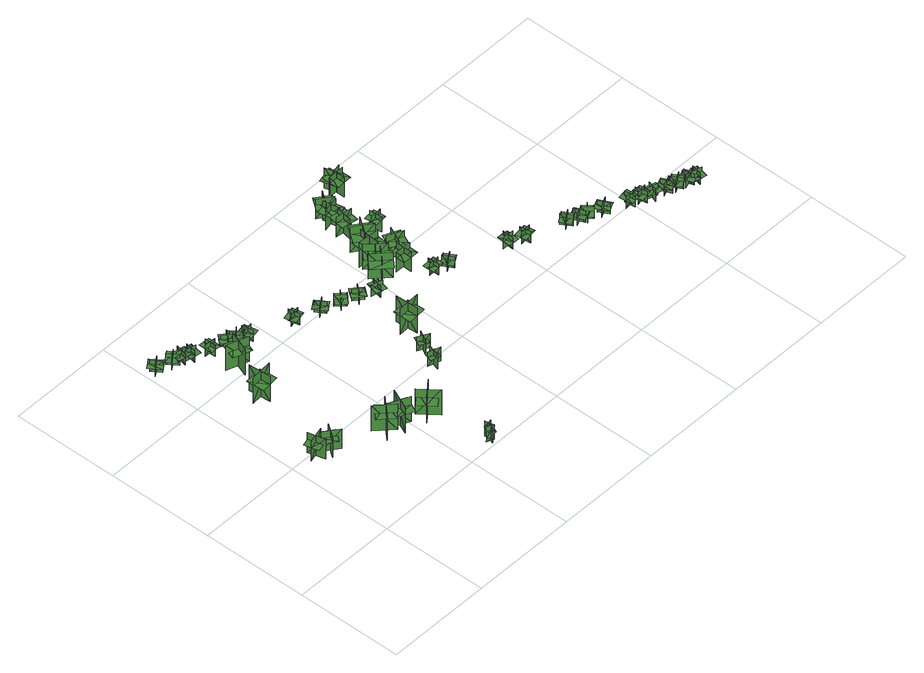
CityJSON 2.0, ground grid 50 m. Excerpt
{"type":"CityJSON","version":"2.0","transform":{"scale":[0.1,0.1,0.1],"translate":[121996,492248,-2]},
"CityObjects":{
"tree1":{"type":"SolitaryVegetationObject","geometry":[{"type":"MultiSurface","lod":"1","boundaries":[[[0,1,2]],[[0,2,3]],[[4,5,6]],[[4,6,7]],[[8,9,10]],[[8,10,11]],[[8,11,12]],[[8,12,13]]]}]},
"tree2":{"type":"SolitaryVegetationObject","geometry":[{"type":"MultiSurface","lod":"1","boundaries":[[[14,15,16]],[[14,16,17]],[[18,19,20]],[[18,20,21]],[[22,23,24]],[[22,24,25]],[[22,25,26]],[[22,26,27]]]}]},
"tree3":{"type":"SolitaryVegetationObject","geometry":[{"type":"MultiSurface","lod":"1","boundaries":[[[28,29,30]],[[28,30,31]],[[32,33,34]],[[32,34,35]],[[36,37,38]],[[36,38,39]],[[36,39,40]],[[36,40,41]]]}]},
"tree4":{"type":"SolitaryVegetationObject","geometry":[{"type":"MultiSurface","lod":"1","boundaries":[[[42,43,44]],[[42,44,45]],[[46,47,48]],[[46,48,49]],[[50,51,52]],[[50,52,53]],[[50,53,54]],[[50,54,55]]]}]},
"tree5":{"type":"SolitaryVegetationObject","geometry":[{"type":"MultiSurface","lod":"1","boundaries":[[[56,57,58]],[[56,58,59]],[[60,61,62]],[[60,62,63]],[[64,65,66]],[[64,66,67]],[[64,67,68]],[[64,68,69]]]}]},
"tree6":{"type":"SolitaryVegetationObject","geometry":[{"type":"MultiSurface","lod":"1","boundaries":[[[70,71,72]],[[70,72,73]],[[74,75,76]],[[74,76,77]],[[78,79,80]],[[78,80,81]],[[78,81,82]],[[78,82,83]]]}]},
"tree7":{"type":"SolitaryVegetationObject","geometry":[{"type":"MultiSurface","lod":"1","boundaries":[[[84,85,86]],[[84,86,87]],[[88,89,90]],[[88,90,91]],[[92,93,94]],[[92,94,95]],[[92,95,96]],[[92,96,97]]]}]},
"tree8":{"type":"SolitaryVegetationObject","geometry":[{"type":"MultiSurface","lod":"1","boundaries":[[[98,99,100]],[[98,100,101]],[[102,103,104]],[[102,104,105]],[[106,107,108]],[[106,108,109]],[[106,109,110]],[[106,110,111]]]}]},
"tree9":{"type":"SolitaryVegetationObject","geometry":[{"type":"MultiSurface","lod":"1","boundaries":[[[112,113,114]],[[112,114,115]],[[116,117,118]],[[116,118,119]],[[120,121,122]],[[120,122,123]],[[120,123,124]],[[120,124,125]]]}]},
"tree10":{"type":"SolitaryVegetationObject","geometry":[{"type":"MultiSurface","lod":"1","boundaries":[[[126,127,128]],[[126,128,129]],[[130,131,132]],[[130,132,133]],[[134,135,136]],[[134,136,137]],[[134,137,138]],[[134,138,139]]]}]},
"tree11":{"type":"SolitaryVegetationObject","geometry":[{"type":"MultiSurface","lod":"1","boundaries":[[[140,141,142]],[[140,142,143]],[[144,145,146]],[[144,146,147]],[[148,149,150]],[[148,150,151]],[[148,151,152]],[[148,152,153]]]}]},
"tree12":{"type":"SolitaryVegetationObject","geometry":[{"type":"MultiSurface","lod":"1","boundaries":[[[154,155,156]],[[154,156,157]],[[158,159,160]],[[158,160,161]],[[162,163,159]],[[162,159,158]],[[164,165,155]],[[164,155,154]],[[166,167,168]],[[166,168,169]],[[170,171,172]],[[170,172,173]]]}]},
"tree13":{"type":"SolitaryVegetationObject","geometry":[{"type":"MultiSurface","lod":"1","boundaries":[[[174,175,176]],[[174,176,177]],[[178,179,180]],[[178,180,181]],[[182,183,179]],[[182,179,178]],[[184,185,175]],[[184,175,174]],[[186,187,188]],[[186,188,189]],[[190,191,192]],[[190,192,193]]]}]},
"tree14":{"type":"SolitaryVegetationObject","geometry":[{"type":"MultiSurface","lod":"1","boundaries":[[[194,195,196]],[[194,196,197]],[[198,199,200]],[[198,200,201]],[[202,203,204]],[[202,204,205]],[[202,205,206]],[[202,206,207]]]}]},
"tree15":{"type":"SolitaryVegetationObject","geometry":[{"type":"MultiSurface","lod":"1","boundaries":[[[208,209,210]],[[208,210,211]],[[212,213,214]],[[212,214,215]],[[216,217,218]],[[216,218,219]],[[216,219,220]],[[216,220,221]]]}]},
"tree16":{"type":"SolitaryVegetationObject","geometry":[{"type":"MultiSurface","lod":"1","boundaries":[[[222,223,224]],[[222,224,225]],[[226,227,228]],[[226,228,229]],[[230,231,232]],[[230,232,233]],[[230,233,234]],[[230,234,235]]]}]},
"tree17":{"type":"SolitaryVegetationObject","geometry":[{"type":"MultiSurface","lod":"1","boundaries":[[[236,237,238]],[[236,238,239]],[[240,241,242]],[[240,242,243]],[[244,245,246]],[[244,246,247]],[[244,247,248]],[[244,248,249]]]}]},
"tree18":{"type":"SolitaryVegetationObject","geometry":[{"type":"MultiSurface","lod":"1","boundaries":[[[250,251,252]],[[250,252,253]],[[254,255,256]],[[254,256,257]],[[258,259,260]],[[258,260,261]],[[258,261,262]],[[258,262,263]]]}]},
"tree19":{"type":"SolitaryVegetationObject","geometry":[{"type":"MultiSurface","lod":"1","boundaries":[[[264,265,266]],[[264,266,267]],[[268,269,270]],[[268,270,271]],[[272,273,274]],[[272,274,275]],[[272,275,276]],[[272,276,277]]]}]},
"tree20":{"type":"SolitaryVegetationObject","geometry":[{"type":"MultiSurface","lod":"1","boundaries":[[[278,279,280]],[[278,280,281]],[[282,283,284]],[[282,284,285]],[[286,287,288]],[[286,288,289]],[[286,289,290]],[[286,290,291]]]}]},
"tree21":{"type":"SolitaryVegetationObject","geometry":[{"type":"MultiSurface","lod":"1","boundaries":[[[292,293,294]],[[292,294,295]],[[296,297,298]],[[296,298,299]],[[300,301,302]],[[300,302,303]],[[300,303,304]],[[300,304,305]]]}]},
"tree22":{"type":"SolitaryVegetationObject","geometry":[{"type":"MultiSurface","lod":"1","boundaries":[[[306,307,308]],[[306,308,309]],[[310,311,312]],[[310,312,313]],[[314,315,316]],[[314,316,317]],[[314,317,318]],[[314,318,319]]]}]},
"tree23":{"type":"SolitaryVegetationObject","geometry":[{"type":"MultiSurface","lod":"1","boundaries":[[[320,321,322]],[[320,322,323]],[[324,325,326]],[[324,326,327]],[[328,329,330]],[[328,330,331]],[[328,331,332]],[[328,332,333]]]}]},
"tree24":{"type":"SolitaryVegetationObject","geometry":[{"type":"MultiSurface","lod":"1","boundaries":[[[334,335,336]],[[334,336,337]],[[338,339,340]],[[338,340,341]],[[342,343,344]],[[342,344,345]],[[342,345,346]],[[342,346,347]]]}]},
"tree25":{"type":"SolitaryVegetationObject","geometry":[{"type":"MultiSurface","lod":"1","boundaries":[[[348,349,350]],[[348,350,351]],[[352,353,354]],[[352,354,355]],[[356,357,358]],[[356,358,359]],[[356,359,360]],[[356,360,361]]]}]},
"tree26":{"type":"SolitaryVegetationObject","geometry":[{"type":"MultiSurface","lod":"1","boundaries":[[[362,363,364]],[[362,364,365]],[[366,367,368]],[[366,368,369]],[[370,371,372]],[[370,372,373]],[[370,373,374]],[[370,374,375]]]}]},
"tree27":{"type":"SolitaryVegetationObject","geometry":[{"type":"MultiSurface","lod":"1","boundaries":[[[376,377,378]],[[376,378,379]],[[380,381,382]],[[380,382,383]],[[384,385,386]],[[384,386,387]],[[384,387,388]],[[384,388,389]]]}]},
"tree28":{"type":"SolitaryVegetationObject","geometry":[{"type":"MultiSurface","lod":"1","boundaries":[[[390,391,392]],[[390,392,393]],[[394,395,396]],[[394,396,397]],[[398,399,400]],[[398,400,401]],[[398,401,402]],[[398,402,403]]]}]},
"tree29":{"type":"SolitaryVegetationObject","geometry":[{"type":"MultiSurface","lod":"1","boundaries":[[[404,405,406]],[[404,406,407]],[[408,409,410]],[[408,410,411]],[[412,413,414]],[[412,414,415]],[[412,415,416]],[[412,416,417]]]}]},
"tree30":{"type":"SolitaryVegetationObject","geometry":[{"type":"MultiSurface","lod":"1","boundaries":[[[418,419,420]],[[418,420,421]],[[422,423,424]],[[422,424,425]],[[426,427,428]],[[426,428,429]],[[426,429,430]],[[426,430,431]]]}]},
"tree31":{"type":"SolitaryVegetationObject","geometry":[{"type":"MultiSurface","lod":"1","boundaries":[[[432,433,434]],[[432,434,435]],[[436,437,438]],[[436,438,439]],[[440,441,442]],[[440,442,443]],[[440,443,444]],[[440,444,445]]]}]},
"tree32":{"type":"SolitaryVegetationObject","geometry":[{"type":"MultiSurface","lod":"1","boundaries":[[[446,447,448]],[[446,448,449]],[[450,451,452]],[[450,452,453]],[[454,455,456]],[[454,456,457]],[[454,457,458]],[[454,458,459]]]}]},
"tree33":{"type":"SolitaryVegetationObject","geometry":[{"type":"MultiSurface","lod":"1","boundaries":[[[460,461,462]],[[460,462,463]],[[464,465,466]],[[464,466,467]],[[468,469,470]],[[468,470,471]],[[468,471,472]],[[468,472,473]]]}]},
"tree34":{"type":"SolitaryVegetationObject","geometry":[{"type":"MultiSurface","lod":"1","boundaries":[[[474,475,476]],[[474,476,477]],[[478,479,480]],[[478,480,481]],[[482,483,484]],[[482,484,485]],[[482,485,486]],[[482,486,487]]]}]},
"tree35":{"type":"SolitaryVegetationObject","geometry":[{"type":"MultiSurface","lod":"1","boundaries":[[[488,489,490]],[[488,490,491]],[[492,493,494]],[[492,494,495]],[[496,497,498]],[[496,498,499]],[[496,499,500]],[[496,500,501]]]}]},
"tree36":{"type":"SolitaryVegetationObject","geometry":[{"type":"MultiSurface","lod":"1","boundaries":[[[502,503,504]],[[502,504,505]],[[506,507,508]],[[506,508,509]],[[510,511,512]],[[510,512,513]],[[510,513,514]],[[510,514,515]]]}]},
"tree37":{"type":"SolitaryVegetationObject","geometry":[{"type":"MultiSurface","lod":"1","boundaries":[[[516,517,518]],[[516,518,519]],[[520,521,522]],[[520,522,523]],[[524,525,526]],[[524,526,527]],[[524,527,528]],[[524,528,529]]]}]},
"tree38":{"type":"SolitaryVegetationObject","geometry":[{"type":"MultiSurface","lod":"1","boundaries":[[[530,531,532]],[[530,532,533]],[[534,535,536]],[[534,536,537]],[[538,539,540]],[[538,540,541]],[[538,541,542]],[[538,542,543]]]}]},
"tree39":{"type":"SolitaryVegetationObject","geometry":[{"type":"MultiSurface","lod":"1","boundaries":[[[544,545,546]],[[544,546,547]],[[548,549,550]],[[548,550,551]],[[552,553,554]],[[552,554,555]],[[552,553,556]],[[552,556,557]]]}]},
"tree40":{"type":"SolitaryVegetationObject","geometry":[{"type":"MultiSurface","lod":"1","boundaries":[[[558,559,560]],[[558,560,561]],[[562,563,564]],[[562,564,565]],[[566,567,568]],[[566,568,569]],[[566,569,570]],[[566,570,571]]]}]},
"tree41":{"type":"SolitaryVegetationObject","geometry":[{"type":"MultiSurface","lod":"1","boundaries":[[[572,573,574]],[[572,574,575]],[[576,577,578]],[[576,578,579]],[[580,581,582]],[[580,582,583]],[[580,583,584]],[[580,584,585]]]}]},
"tree42":{"type":"SolitaryVegetationObject","geometry":[{"type":"MultiSurface","lod":"1","boundaries":[[[586,587,588]],[[586,588,589]],[[590,591,592]],[[590,592,593]],[[594,595,596]],[[594,596,597]],[[594,597,598]],[[594,598,599]]]}]},
"tree43":{"type":"SolitaryVegetationObject","geometry":[{"type":"MultiSurface","lod":"1","boundaries":[[[600,601,602]],[[600,602,603]],[[604,605,606]],[[604,606,607]],[[608,609,610]],[[608,610,611]],[[608,611,612]],[[608,612,613]]]}]},
"tree44":{"type":"SolitaryVegetationObject","geometry":[{"type":"MultiSurface","lod":"1","boundaries":[[[614,615,616]],[[614,616,617]],[[618,619,620]],[[618,620,621]],[[622,623,624]],[[622,624,625]],[[622,625,626]],[[622,626,627]]]}]},
"tree45":{"type":"SolitaryVegetationObject","geometry":[{"type":"MultiSurface","lod":"1","boundaries":[[[628,629,630]],[[628,630,631]],[[632,633,634]],[[632,634,635]],[[636,637,638]],[[636,638,639]],[[636,639,640]],[[636,640,641]]]}]},
"tree46":{"type":"SolitaryVegetationObject","geometry":[{"type":"MultiSurface","lod":"1","boundaries":[[[642,643,644]],[[642,644,645]],[[646,647,648]],[[646,648,649]],[[650,651,652]],[[650,652,653]],[[650,653,654]],[[650,654,655]]]}]},
"tree47":{"type":"SolitaryVegetationObject","geometry":[{"type":"MultiSurface","lod":"1","boundaries":[[[656,657,658]],[[656,658,659]],[[660,661,662]],[[660,662,663]],[[664,665,666]],[[664,666,667]],[[664,667,668]],[[664,668,669]]]}]},
"tree48":{"type":"SolitaryVegetationObject","geometry":[{"type":"MultiSurface","lod":"1","boundaries":[[[670,671,672]],[[670,672,673]],[[674,675,676]],[[674,676,677]],[[678,679,680]],[[678,680,681]],[[678,681,682]],[[678,682,683]]]}]},
"tree49":{"type":"SolitaryVegetationObject","geometry":[{"type":"MultiSurface","lod":"1","boundaries":[[[684,685,686]],[[684,686,687]],[[688,689,690]],[[688,690,691]],[[692,693,694]],[[692,694,695]],[[692,695,696]],[[692,696,697]]]}]},
"tree50":{"type":"SolitaryVegetationObject","geometry":[{"type":"MultiSurface","lod":"1","boundaries":[[[698,699,700]],[[698,700,701]],[[702,703,704]],[[702,704,705]],[[706,707,708]],[[706,708,709]],[[706,709,710]],[[706,710,711]]]}]},
"tree51":{"type":"SolitaryVegetationObject","geometry":[{"type":"MultiSurface","lod":"1","boundaries":[[[712,713,714]],[[712,714,715]],[[716,717,718]],[[716,718,719]],[[720,721,722]],[[720,722,723]],[[720,723,724]],[[720,724,725]]]}]},
"tree52":{"type":"SolitaryVegetationObject","geometry":[{"type":"MultiSurface","lod":"1","boundaries":[[[726,727,728]],[[726,728,729]],[[730,731,732]],[[730,732,733]],[[734,735,736]],[[734,736,737]],[[734,737,738]],[[734,738,739]]]}]}
},
"vertices":[
[110,520,10],[131,441,10],[131,441,118],[110,520,118],[84,474,10],[84,474,118],[163,495,118],[163,495,10],[84,474,84],[93,442,84],[156,458,84],[147,491,84],[138,524,84],[76,507,84],
[202,490,10],[155,424,10],[155,424,118],[202,490,118],[151,482,10],[151,482,118],[217,434,118],[217,434,10],[151,482,84],[131,454,84],[184,416,84],[204,444,84],[224,471,84],[171,509,84],
[26,1248,11],[26,1248,73],[69,1279,73],[69,1279,11],[33,1284,11],[33,1284,73],[62,1241,73],[62,1241,11],[28,1290,53],[6,1275,53],[43,1222,53],[65,1238,53],[87,1253,53],[50,1306,53],
[172,860,11],[276,869,11],[276,869,151],[172,860,151],[223,817,11],[223,817,151],[214,921,151],[214,921,11],[223,817,107],[267,821,107],[259,904,107],[216,900,107],[172,896,107],[180,813,107],
[104,1262,11],[104,1262,73],[135,1218,73],[135,1218,11],[140,1255,11],[140,1255,73],[97,1225,73],[97,1225,11],[146,1259,53],[131,1281,53],[78,1245,53],[94,1223,53],[109,1201,53],[161,1237,53],
[151,1202,12],[151,1202,74],[163,1254,74],[163,1254,12],[133,1233,12],[133,1233,74],[183,1221,74],[183,1221,12],[125,1234,54],[119,1208,54],[181,1194,54],[187,1220,54],[194,1246,54],[131,1261,54],
[444,341,10],[368,412,10],[368,412,149],[444,341,149],[442,408,10],[442,408,149],[370,331,149],[370,331,10],[442,408,105],[410,438,105],[353,376,105],[385,347,105],[417,317,105],[474,378,105],
[218,1206,11],[218,1206,73],[166,1216,73],[166,1216,11],[188,1186,11],[188,1186,73],[198,1237,73],[198,1237,11],[187,1178,53],[213,1173,53],[225,1236,53],[199,1241,53],[172,1246,53],[160,1183,53],
[449,306,10],[491,402,10],[491,402,149],[449,306,149],[511,330,10],[511,330,149],[416,373,149],[416,373,10],[511,330,105],[529,370,105],[453,404,105],[435,364,105],[417,324,105],[494,290,105],
[334,1029,11],[235,1064,11],[235,1064,150],[334,1029,150],[305,1090,11],[305,1090,150],[270,991,150],[270,991,11],[305,1090,106],[263,1104,106],[235,1025,106],[277,1011,106],[318,996,106],[346,1075,106],
[241,1176,10],[241,1176,72],[295,1174,72],[295,1174,10],[268,1200,10],[268,1200,72],[267,1148,72],[267,1148,10],[268,1208,52],[241,1209,52],[240,1144,52],[266,1144,52],[293,1143,52],[295,1207,52],
[645,41,30],[633,9,30],[633,9,95],[645,41,95],[622,30,30],[654,18,30],[654,18,95],[622,31,95],[622,31,13],[654,18,13],[645,41,13],[633,9,13],[645,41,62],[633,9,62],[649,3,68],[662,35,68],[635,13,72],[643,37,72],[631,42,75],[622,18,75],
[662,43,33],[629,36,33],[629,36,98],[662,44,98],[640,57,33],[648,24,33],[648,24,98],[641,57,98],[641,57,16],[648,24,16],[662,44,16],[629,36,16],[662,44,65],[629,36,65],[632,19,71],[666,27,71],[633,37,75],[658,43,75],[655,56,78],[630,50,78],
[552,346,11],[618,264,11],[618,264,150],[552,346,150],[545,279,11],[545,279,150],[627,344,150],[627,344,11],[545,279,106],[572,245,106],[638,297,106],[610,331,106],[583,365,106],[518,313,106],
[325,1131,11],[325,1131,73],[359,1172,73],[359,1172,11],[322,1167,11],[322,1167,73],[362,1134,73],[362,1134,11],[316,1173,53],[299,1152,53],[348,1110,53],[365,1131,53],[383,1151,53],[334,1193,53],
[358,1120,11],[358,1120,73],[399,1155,73],[399,1155,11],[362,1156,11],[362,1156,73],[396,1117,73],[396,1117,11],[356,1162,52],[336,1145,52],[378,1096,52],[399,1114,52],[419,1132,52],[377,1180,52],
[451,1124,10],[451,1124,72],[398,1114,72],[398,1114,10],[430,1094,10],[430,1094,72],[421,1145,72],[421,1145,10],[431,1086,52],[458,1091,52],[446,1154,52],[420,1149,52],[393,1145,52],[405,1082,52],
[621,1017,12],[621,1017,74],[609,1069,74],[609,1069,12],[591,1037,12],[591,1037,74],[641,1048,74],[641,1048,12],[583,1036,53],[589,1009,53],[651,1023,53],[645,1049,53],[640,1076,53],[577,1062,53],
[818,506,10],[801,450,10],[801,450,88],[818,506,88],[785,488,10],[785,488,88],[841,471,88],[841,471,10],[785,488,63],[778,465,63],[823,451,63],[830,475,63],[837,498,63],[792,511,63],
[855,589,10],[828,538,10],[828,538,88],[855,589,88],[820,578,10],[820,578,88],[871,551,88],[871,551,10],[820,578,63],[808,557,63],[849,535,63],[861,557,63],[872,578,63],[831,600,63],
[748,1017,11],[748,1017,73],[704,987,73],[704,987,11],[741,982,11],[741,982,73],[712,1024,73],[712,1024,11],[745,975,52],[767,990,52],[731,1043,52],[709,1028,52],[687,1013,52],[723,960,52],
[826,950,11],[826,950,73],[787,987,73],[787,987,11],[790,950,11],[790,950,73],[826,987,73],[826,987,11],[784,945,53],[803,926,53],[848,972,53],[829,990,53],[810,1009,53],[765,963,53],
[847,690,9],[952,695,9],[952,695,149],[847,690,149],[897,645,9],[897,645,149],[892,750,149],[892,750,9],[897,645,105],[941,647,105],[937,731,105],[893,729,105],[850,727,105],[853,643,105],
[861,919,12],[861,919,74],[895,961,74],[895,961,12],[858,955,12],[858,955,74],[898,923,74],[898,923,12],[852,960,54],[835,939,54],[885,899,54],[902,920,54],[919,941,54],[869,981,54],
[981,903,10],[981,903,72],[929,916,72],[929,916,10],[949,885,10],[949,885,72],[962,935,72],[962,935,10],[947,877,52],[973,871,52],[989,933,52],[963,940,52],[937,946,52],[921,884,52],
[1000,921,9],[1067,995,9],[1067,995,148],[1000,921,148],[1066,924,9],[993,991,9],[993,991,148],[1066,924,148],[1066,924,109],[1100,961,109],[1026,1028,109],[993,991,109],[959,954,109],[1033,887,109],
[1086,1041,9],[1016,971,9],[1016,971,147],[1086,1041,147],[1020,1042,9],[1090,971,9],[1090,971,147],[1020,1042,147],[1020,1042,109],[984,1006,109],[1055,936,109],[1090,971,109],[1125,1006,109],[1055,1077,109],
[1118,1052,11],[1018,1060,11],[1018,1060,149],[1118,1052,149],[1075,1103,11],[1067,1003,11],[1067,1003,149],[1075,1103,149],[1075,1103,111],[1025,1106,111],[1018,1007,111],[1067,1003,111],[1117,999,111],[1124,1099,111],
[1174,933,10],[1097,934,10],[1097,934,117],[1174,933,117],[1139,970,10],[1138,893,10],[1138,893,117],[1139,970,117],[1139,970,87],[1100,971,87],[1099,894,87],[1138,893,87],[1176,892,87],[1178,970,87],
[1121,1150,14],[1063,1069,14],[1063,1069,153],[1121,1150,153],[1055,1140,14],[1136,1082,14],[1136,1082,153],[1055,1140,153],[1055,1140,114],[1026,1099,114],[1107,1041,114],[1136,1082,114],[1165,1122,114],[1084,1180,114],
[1195,798,11],[1195,798,73],[1191,851,73],[1191,851,11],[1168,822,11],[1168,822,73],[1220,826,73],[1220,826,11],[1160,822,53],[1162,795,53],[1226,799,53],[1224,826,53],[1223,853,53],[1159,849,53],
[1186,1043,10],[1154,972,10],[1154,972,118],[1186,1043,118],[1138,1025,10],[1208,993,10],[1208,993,118],[1138,1025,118],[1138,1025,88],[1121,990,88],[1192,957,88],[1208,993,88],[1224,1028,88],[1154,1060,88],
[1122,1268,16],[1110,1192,16],[1110,1192,124],[1122,1268,124],[1080,1238,16],[1157,1226,16],[1157,1226,124],[1080,1238,124],[1080,1238,94],[1074,1200,94],[1151,1188,94],[1157,1226,94],[1162,1265,94],[1086,1276,94],
[1267,777,11],[1267,777,73],[1239,823,73],[1239,823,11],[1232,786,11],[1232,786,73],[1276,813,73],[1276,813,11],[1226,782,53],[1240,759,53],[1294,793,53],[1280,816,53],[1266,838,53],[1211,805,53],
[1161,1313,12],[1085,1298,12],[1085,1298,119],[1161,1313,119],[1118,1342,12],[1133,1266,12],[1133,1266,119],[1118,1342,119],[1118,1342,89],[1080,1334,89],[1095,1259,89],[1133,1266,89],[1171,1274,89],[1156,1350,89],
[1106,1370,10],[1168,1324,10],[1168,1324,118],[1106,1370,118],[1113,1319,10],[1159,1381,10],[1159,1381,118],[1113,1319,118],[1113,1319,88],[1145,1296,88],[1191,1358,88],[1159,1381,88],[1128,1404,88],[1082,1342,88],
[1220,1186,11],[1225,1127,11],[1225,1127,93],[1220,1186,93],[1195,1156,11],[1253,1161,11],[1253,1161,93],[1195,1156,93],[1195,1156,70],[1197,1127,70],[1256,1132,70],[1253,1161,70],[1251,1191,70],[1192,1186,70],
[1307,1408,13],[1229,1408,13],[1229,1408,121],[1307,1408,121],[1271,1445,13],[1271,1367,13],[1271,1367,121],[1271,1445,121],[1271,1445,91],[1232,1445,91],[1232,1367,91],[1271,1367,91],[1309,1367,91],[1309,1444,91],
[1278,1379,12],[1256,1458,12],[1256,1458,122],[1278,1379,122],[1306,1428,12],[1226,1406,12],[1226,1406,122],[1306,1428,122],[1281,1380,85],[1259,1459,85],[1219,1448,85],[1241,1369,85],[1291,1468,85],[1313,1388,85],
[1526,703,12],[1526,703,74],[1472,706,74],[1472,706,12],[1498,679,12],[1498,679,74],[1501,731,74],[1501,731,12],[1498,671,53],[1525,670,53],[1528,734,53],[1501,736,53],[1475,737,53],[1471,673,53],
[1571,649,11],[1571,649,73],[1564,702,73],[1564,702,11],[1543,671,11],[1543,671,73],[1594,678,73],[1594,678,11],[1535,670,53],[1539,644,53],[1602,653,53],[1599,679,53],[1595,706,53],[1531,697,53],
[1753,587,11],[1753,587,73],[1724,632,73],[1724,632,11],[1718,596,11],[1718,596,73],[1761,623,73],[1761,623,11],[1711,592,53],[1725,569,53],[1779,603,53],[1765,626,53],[1751,648,53],[1697,614,53],
[1815,600,10],[1815,600,72],[1766,578,72],[1766,578,10],[1802,566,10],[1802,566,72],[1780,613,72],[1780,613,10],[1805,559,51],[1829,570,51],[1803,628,51],[1778,617,51],[1754,606,51],[1781,548,51],
[1841,556,10],[1841,556,72],[1805,595,72],[1805,595,10],[1805,558,10],[1805,558,72],[1843,593,72],[1843,593,10],[1799,553,51],[1817,533,51],[1865,577,51],[1847,596,51],[1829,616,51],[1781,573,51],
[1865,536,11],[1865,536,73],[1912,560,73],[1912,560,11],[1876,570,11],[1876,570,73],[1900,524,73],[1900,524,11],[1872,577,52],[1849,564,52],[1879,508,52],[1902,520,52],[1926,532,52],[1896,589,52],
[1966,499,11],[1966,499,73],[2019,506,73],[2019,506,11],[1988,527,11],[1988,527,73],[1995,476,73],[1995,476,11],[1987,535,53],[1961,532,53],[1969,468,53],[1996,472,53],[2022,475,53],[2014,539,53],
[2044,458,11],[2044,458,73],[2033,510,73],[2033,510,11],[2014,479,11],[2014,479,73],[2065,489,73],[2065,489,11],[2006,477,53],[2011,451,53],[2074,463,53],[2069,489,53],[2064,516,53],[2001,504,53],
[2090,489,11],[2090,489,73],[2074,438,73],[2074,438,11],[2106,457,11],[2106,457,73],[2057,472,73],[2057,472,11],[2114,455,53],[2121,481,53],[2060,499,53],[2052,473,53],[2045,448,53],[2106,429,53],
[2117,432,12],[2117,432,74],[2166,453,74],[2166,453,12],[2131,466,12],[2131,466,74],[2151,418,74],[2151,418,12],[2128,473,53],[2103,463,53],[2128,403,53],[2153,414,53],[2178,424,53],[2153,483,53],
[2197,402,12],[2197,402,74],[2170,448,74],[2170,448,12],[2162,412,12],[2162,412,74],[2207,438,74],[2207,438,12],[2155,408,54],[2169,385,54],[2224,417,54],[2211,441,54],[2197,464,54],[2142,431,54],
[2258,417,12],[2258,417,74],[2208,400,74],[2208,400,12],[2242,385,12],[2242,385,74],[2225,434,74],[2225,434,12],[2244,378,54],[2270,386,54],[2249,447,54],[2224,439,54],[2198,430,54],[2219,369,54],
[2290,389,12],[2290,389,74],[2238,400,74],[2238,400,12],[2259,370,12],[2259,370,74],[2270,420,74],[2270,420,12],[2257,362,54],[2283,356,54],[2297,419,54],[2271,425,54],[2245,431,54],[2231,368,54]
]}
